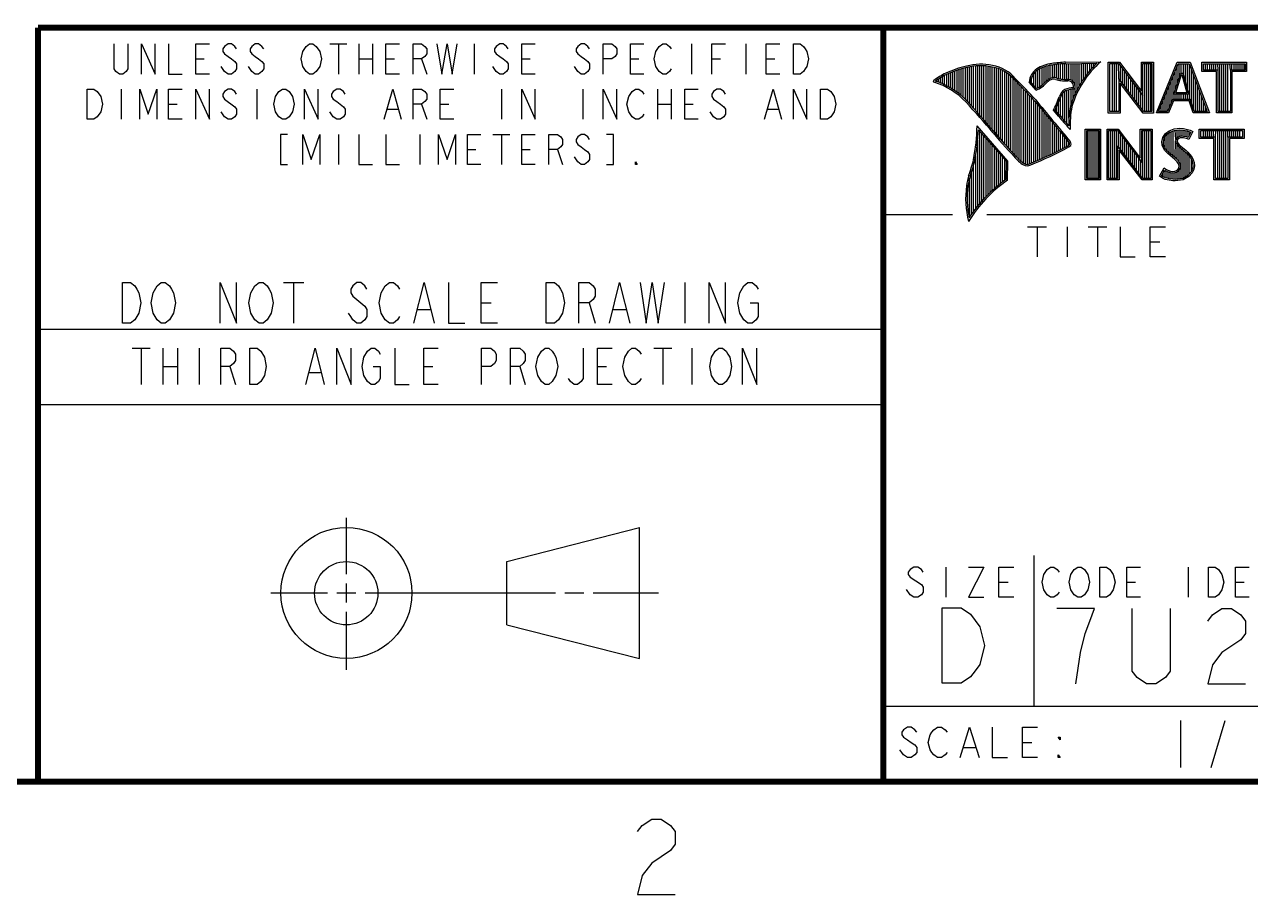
# Model space of a CAD drawing. Header units: inches. Extents: x 0 to 34, y 0 to 22.
# Drawn here: x 25.535 to 29.597, y 0.126 to 3.01 of the extents above; entities that cross this region are included whole.
import ezdxf

# ---------------------------------------------------------------- set-up
doc = ezdxf.new("R2010")
doc.units = ezdxf.units.IN
doc.header["$LTSCALE"] = 1.87
doc.header["$MEASUREMENT"] = 0
doc.layers.get('0').update_dxf_attribs({"linetype": 'CONTINUOUS'})

msp = doc.modelspace()

# ---------------------------------------------------------------- linework, layer by layer
at = {"color": 2, "linetype": 'CONTINUOUS'}
for p, q in [((26.5468, 2.9459), (26.603, 2.9459)), ((26.5749, 2.9459), (26.5749, 2.8459)), ((26.6424, 2.9459), (26.6424, 2.8459)), ((26.6874, 2.9459), (26.6874, 2.8459)), ((27.0249, 2.9459), (27.0249, 2.8459)), ((27.7449, 2.9459), (27.7449, 2.8459)), ((27.9249, 2.9459), (27.9249, 2.8459)), ((26.1024, 2.8959), (26.1305, 2.8959)), ((26.6424, 2.8959), (26.6874, 2.8959)), ((26.7324, 2.8959), (26.7605, 2.8959)), ((26.8505, 2.8959), (26.8674, 2.8459)), ((27.1824, 2.8959), (27.2105, 2.8959)), ((27.5424, 2.8959), (27.5705, 2.8959)), ((27.8124, 2.8959), (27.8405, 2.8959)), ((27.9924, 2.8959), (28.0205, 2.8959)), ((28.9844, 2.885), (29.1009, 2.8868)), ((29.1256, 2.8852), (29.1624, 2.8852)), ((29.1256, 2.7166), (29.1256, 2.8852)), ((29.1624, 2.8852), (29.2354, 2.7891)), ((29.2354, 2.8852), (29.2754, 2.8852)), ((29.2354, 2.7891), (29.2354, 2.8852)), ((29.2754, 2.8852), (29.2754, 2.7166)), ((29.2853, 2.7167), (29.3541, 2.8851)), ((29.3541, 2.8851), (29.3967, 2.8851)), ((29.3967, 2.8851), (29.4606, 2.7167)), ((29.4357, 2.8851), (29.584, 2.8851)), ((29.4357, 2.8537), (29.4357, 2.8851)), ((29.584, 2.8851), (29.584, 2.8537)), ((26.198, 2.8543), (26.1868, 2.8709)), ((27.098, 2.8543), (27.0868, 2.8709)), ((28.5904, 2.8071), (28.5904, 2.8449)), ((28.5972, 2.8034), (28.5972, 2.8479)), ((28.6041, 2.7994), (28.6041, 2.8508)), ((28.6109, 2.7952), (28.6109, 2.8535)), ((28.6178, 2.7906), (28.6178, 2.856)), ((28.6247, 2.7856), (28.6247, 2.8584)), ((28.6315, 2.7803), (28.6315, 2.8606)), ((28.6384, 2.7747), (28.6384, 2.8626)), ((28.6453, 2.7685), (28.6453, 2.8645)), ((28.6521, 2.762), (28.6521, 2.8662)), ((28.659, 2.7548), (28.659, 2.8679)), ((28.6659, 2.7474), (28.6659, 2.8695)), ((28.6727, 2.7398), (28.6727, 2.8708)), ((28.6796, 2.7323), (28.6796, 2.8719)), ((28.6865, 2.7247), (28.6865, 2.8727)), ((28.6933, 2.717), (28.6933, 2.8732)), ((28.7002, 2.7092), (28.7002, 2.8734)), ((28.707, 2.7014), (28.707, 2.8733)), ((28.7139, 2.6936), (28.7139, 2.873)), ((28.7208, 2.6856), (28.7208, 2.8724)), ((28.7276, 2.6776), (28.7276, 2.8716)), ((28.7345, 2.6696), (28.7345, 2.8704)), ((28.7414, 2.6615), (28.7414, 2.869)), ((28.7482, 2.6533), (28.7482, 2.8677)), ((28.7551, 2.6452), (28.7551, 2.8659)), ((28.762, 2.6372), (28.762, 2.8638)), ((28.7688, 2.6293), (28.7688, 2.8611)), ((28.7757, 2.6214), (28.7757, 2.858)), ((28.7826, 2.6137), (28.7826, 2.8543)), ((28.7894, 2.606), (28.7894, 2.8501)), ((28.7963, 2.5985), (28.7963, 2.8451)), ((28.8786, 2.8086), (28.8786, 2.8464)), ((28.8855, 2.8005), (28.8855, 2.854)), ((28.8924, 2.8003), (28.8924, 2.8594)), ((28.8992, 2.8044), (28.8992, 2.8634)), ((28.9061, 2.8094), (28.9061, 2.8668)), ((28.913, 2.8153), (28.913, 2.8696)), ((28.9198, 2.8223), (28.9198, 2.8719)), ((28.9267, 2.8275), (28.9267, 2.8737)), ((28.9336, 2.8311), (28.9336, 2.875)), ((28.9404, 2.8335), (28.9404, 2.8759)), ((28.9473, 2.834), (28.9473, 2.8769)), ((28.9542, 2.8327), (28.9542, 2.8778)), ((28.961, 2.8306), (28.961, 2.8785)), ((28.9679, 2.8292), (28.9679, 2.8791)), ((28.9747, 2.8285), (28.9747, 2.8796)), ((28.9816, 2.828), (28.9816, 2.88)), ((28.9845, 2.8802), (29.0882, 2.8817)), ((28.9885, 2.8278), (28.9885, 2.8802)), ((28.9953, 2.8276), (28.9953, 2.8803)), ((29.0022, 2.8263), (29.0022, 2.8804)), ((29.0091, 2.822), (29.0091, 2.8805)), ((29.0159, 2.7805), (29.0159, 2.8806)), ((29.0228, 2.7947), (29.0228, 2.8807)), ((29.0297, 2.8073), (29.0297, 2.8808)), ((29.0365, 2.8188), (29.0365, 2.881)), ((29.0434, 2.8293), (29.0434, 2.8811)), ((29.0502, 2.8389), (29.0502, 2.8812)), ((29.0571, 2.8479), (29.0571, 2.8813)), ((29.064, 2.8562), (29.064, 2.8814)), ((29.0708, 2.8641), (29.0708, 2.8815)), ((29.0777, 2.8714), (29.0777, 2.8816)), ((29.1305, 2.8804), (29.16, 2.8804)), ((29.1305, 2.7215), (29.1305, 2.8804)), ((29.1395, 2.7215), (29.1395, 2.8804)), ((29.1462, 2.7215), (29.1462, 2.8804)), ((29.1529, 2.7215), (29.1529, 2.8804)), ((29.1604, 2.8299), (29.1596, 2.8804)), ((29.16, 2.8804), (29.2402, 2.7746)), ((29.1663, 2.8222), (29.1663, 2.872)), ((29.173, 2.8135), (29.173, 2.8632)), ((29.1798, 2.8048), (29.1798, 2.8543)), ((29.1865, 2.7961), (29.1865, 2.8455)), ((29.2402, 2.8804), (29.2705, 2.8804)), ((29.2402, 2.7746), (29.2402, 2.8804)), ((29.2469, 2.7215), (29.2469, 2.8804)), ((29.2536, 2.7215), (29.2536, 2.8804)), ((29.2603, 2.7215), (29.2603, 2.8804)), ((29.267, 2.7215), (29.267, 2.8804)), ((29.2705, 2.8804), (29.2705, 2.7215)), ((29.2926, 2.7216), (29.3574, 2.8802)), ((29.3434, 2.7787), (29.365, 2.8486)), ((29.3475, 2.7921), (29.3475, 2.8561)), ((29.35, 2.7836), (29.3686, 2.8438)), ((29.3543, 2.8139), (29.3543, 2.8725)), ((29.3574, 2.8802), (29.3933, 2.8802)), ((29.361, 2.8356), (29.361, 2.8802)), ((29.365, 2.8486), (29.3728, 2.8486)), ((29.3677, 2.8486), (29.3677, 2.8802)), ((29.3686, 2.8438), (29.3691, 2.8438)), ((29.3691, 2.8438), (29.3854, 2.7836)), ((29.3728, 2.8486), (29.3918, 2.7787)), ((29.3744, 2.8428), (29.3744, 2.8802)), ((29.3811, 2.8181), (29.3811, 2.8802)), ((29.3878, 2.7935), (29.3878, 2.8802)), ((29.3933, 2.8802), (29.4535, 2.7216)), ((29.3945, 2.7618), (29.3945, 2.877)), ((29.4012, 2.7485), (29.4012, 2.8593)), ((29.4843, 2.8537), (29.4357, 2.8537)), ((29.4406, 2.8802), (29.5791, 2.8802)), ((29.4406, 2.8586), (29.4406, 2.8802)), ((29.4892, 2.8586), (29.4406, 2.8586)), ((29.4482, 2.8586), (29.4482, 2.8802)), ((29.4549, 2.8586), (29.4549, 2.8802)), ((29.4616, 2.8586), (29.4616, 2.8802)), ((29.4684, 2.8586), (29.4684, 2.8802)), ((29.4751, 2.8586), (29.4751, 2.8802)), ((29.4818, 2.8586), (29.4818, 2.8802)), ((29.4843, 2.7167), (29.4843, 2.8537)), ((29.4892, 2.8586), (29.4885, 2.8802)), ((29.4892, 2.7216), (29.4892, 2.8586)), ((29.4952, 2.7216), (29.4952, 2.8802)), ((29.5019, 2.7216), (29.5019, 2.8802)), ((29.5086, 2.7216), (29.5086, 2.8802)), ((29.5153, 2.7216), (29.5153, 2.8802)), ((29.522, 2.7216), (29.522, 2.8802)), ((29.5305, 2.8586), (29.5288, 2.8802)), ((29.5791, 2.8586), (29.5305, 2.8586)), ((29.5305, 2.8586), (29.5305, 2.7216)), ((29.584, 2.8537), (29.5354, 2.8537)), ((29.5354, 2.8537), (29.5354, 2.7167)), ((29.5355, 2.8586), (29.5355, 2.8802)), ((29.5422, 2.8586), (29.5422, 2.8802)), ((29.5489, 2.8586), (29.5489, 2.8802)), ((29.5556, 2.8586), (29.5556, 2.8802)), ((29.5623, 2.8586), (29.5623, 2.8802)), ((29.569, 2.8586), (29.569, 2.8802)), ((29.5757, 2.8586), (29.5757, 2.8802)), ((29.5791, 2.8802), (29.5791, 2.8586)), ((28.556, 2.8217), (28.556, 2.8246)), ((28.5629, 2.8193), (28.5629, 2.8291)), ((28.5698, 2.8166), (28.5698, 2.8333)), ((28.5766, 2.8137), (28.5766, 2.8374)), ((28.5835, 2.8105), (28.5835, 2.8412)), ((28.8031, 2.591), (28.8031, 2.8394)), ((28.81, 2.5836), (28.81, 2.8328)), ((28.8169, 2.5762), (28.8169, 2.8253)), ((28.8237, 2.569), (28.8237, 2.8181)), ((28.8306, 2.5618), (28.8306, 2.8109)), ((28.8375, 2.5556), (28.8375, 2.8037)), ((28.8865, 2.792), (28.8631, 2.8194)), ((28.8878, 2.7979), (28.8682, 2.8209)), ((28.8718, 2.8167), (28.8718, 2.8343)), ((29.2438, 2.7215), (29.1604, 2.8299)), ((29.1604, 2.8299), (29.1604, 2.7215)), ((29.2414, 2.7166), (29.1653, 2.8156)), ((29.1653, 2.8156), (29.1653, 2.7166)), ((29.1932, 2.7873), (29.1932, 2.8367)), ((29.1999, 2.7786), (29.1999, 2.8278)), ((29.2066, 2.7699), (29.2066, 2.819)), ((29.2133, 2.7612), (29.2133, 2.8101)), ((29.3274, 2.7353), (29.3274, 2.8068)), ((29.3341, 2.752), (29.3341, 2.8232)), ((29.3408, 2.7618), (29.3408, 2.8396)), ((29.4079, 2.7286), (29.4079, 2.8416)), ((29.4147, 2.7216), (29.4147, 2.8239)), ((29.4214, 2.7216), (29.4214, 2.8063)), ((25.8549, 2.7959), (25.8549, 2.6959)), ((26.3049, 2.7959), (26.3049, 2.6959)), ((27.1149, 2.7959), (27.1149, 2.6959)), ((27.3849, 2.7959), (27.3849, 2.6959)), ((27.6324, 2.7959), (27.6324, 2.6959)), ((27.6774, 2.7959), (27.6774, 2.6959)), ((28.8443, 2.5505), (28.8443, 2.7965)), ((28.8512, 2.5472), (28.8512, 2.7893)), ((28.8581, 2.5466), (28.8581, 2.782)), ((28.8649, 2.5483), (28.8649, 2.7748)), ((28.8718, 2.5513), (28.8718, 2.7675)), ((28.9679, 2.7053), (28.9679, 2.7699)), ((28.9747, 2.697), (28.9747, 2.7823)), ((28.9816, 2.689), (28.9816, 2.7889)), ((28.9885, 2.6813), (28.9885, 2.7921)), ((28.9953, 2.6998), (28.9953, 2.7939)), ((29.0022, 2.7448), (29.0022, 2.795)), ((29.0091, 2.7642), (29.0091, 2.7954)), ((29.22, 2.7525), (29.22, 2.8013)), ((29.2267, 2.7437), (29.2267, 2.7924)), ((29.2334, 2.735), (29.2334, 2.7836)), ((29.2402, 2.7263), (29.2402, 2.7746)), ((29.314, 2.7216), (29.314, 2.774)), ((29.3207, 2.7216), (29.3207, 2.7904)), ((29.3918, 2.7787), (29.3434, 2.7787)), ((29.3475, 2.7618), (29.3475, 2.7787)), ((29.3854, 2.7836), (29.35, 2.7836)), ((29.3543, 2.7618), (29.3543, 2.7787)), ((29.361, 2.7618), (29.361, 2.7787)), ((29.3677, 2.7618), (29.3677, 2.7787)), ((29.3744, 2.7618), (29.3744, 2.7787)), ((29.3811, 2.7618), (29.3811, 2.7787)), ((29.3878, 2.7618), (29.3878, 2.7787)), ((29.4281, 2.7216), (29.4281, 2.7886)), ((29.4348, 2.7216), (29.4348, 2.7709)), ((26.0124, 2.7459), (26.0405, 2.7459)), ((26.738, 2.7293), (26.7718, 2.7293)), ((26.8505, 2.7459), (26.8674, 2.6959)), ((26.9124, 2.7459), (26.9405, 2.7459)), ((27.6324, 2.7459), (27.6774, 2.7459)), ((27.7224, 2.7459), (27.7505, 2.7459)), ((27.998, 2.7293), (28.0318, 2.7293)), ((28.8786, 2.5541), (28.8786, 2.7602)), ((28.8855, 2.557), (28.8855, 2.7523)), ((28.8924, 2.5599), (28.8924, 2.744)), ((28.8992, 2.5628), (28.8992, 2.7357)), ((28.9061, 2.5659), (28.9061, 2.7274)), ((28.962, 2.7048), (28.9438, 2.7257)), ((28.9657, 2.7079), (28.9496, 2.7264)), ((28.9542, 2.7212), (28.9542, 2.7362)), ((28.961, 2.7133), (28.961, 2.7519)), ((29.1604, 2.7215), (29.1305, 2.7215)), ((29.2705, 2.7215), (29.2438, 2.7215)), ((29.3219, 2.7216), (29.2926, 2.7216)), ((29.3006, 2.7216), (29.3006, 2.7411)), ((29.3073, 2.7216), (29.3073, 2.7575)), ((29.3381, 2.7618), (29.3219, 2.7216)), ((29.3414, 2.7569), (29.3252, 2.7167)), ((29.3968, 2.7618), (29.3381, 2.7618)), ((29.3933, 2.7569), (29.3414, 2.7569)), ((29.4068, 2.7167), (29.3933, 2.7569)), ((29.4103, 2.7216), (29.3968, 2.7618)), ((29.4535, 2.7216), (29.4103, 2.7216)), ((29.4415, 2.7216), (29.4415, 2.7532)), ((29.4482, 2.7216), (29.4482, 2.7355)), ((29.5305, 2.7216), (29.4892, 2.7216)), ((26.198, 2.7043), (26.1868, 2.7209)), ((28.913, 2.5689), (28.913, 2.7191)), ((28.9198, 2.5721), (28.9198, 2.7107)), ((28.9267, 2.5752), (28.9267, 2.7024)), ((28.9336, 2.5784), (28.9336, 2.6941)), ((28.9404, 2.5817), (28.9404, 2.6858)), ((29.1653, 2.7166), (29.1256, 2.7166)), ((29.2754, 2.7166), (29.2414, 2.7166)), ((29.3252, 2.7167), (29.2853, 2.7167)), ((29.4606, 2.7167), (29.4068, 2.7167)), ((29.5354, 2.7167), (29.4843, 2.7167)), ((26.5749, 2.6459), (26.5749, 2.5459)), ((26.8449, 2.6459), (26.8449, 2.5459)), ((27.0868, 2.6459), (27.143, 2.6459)), ((27.1149, 2.6459), (27.1149, 2.5459)), ((28.7934, 2.5573), (28.6909, 2.6738)), ((28.7886, 2.5555), (28.6954, 2.6613)), ((28.7002, 2.4174), (28.7002, 2.6559)), ((28.707, 2.4253), (28.707, 2.6481)), ((28.7139, 2.4329), (28.7139, 2.6403)), ((28.9473, 2.585), (28.9473, 2.6775)), ((28.9542, 2.5884), (28.9542, 2.6692)), ((28.961, 2.5918), (28.961, 2.6609)), ((28.9679, 2.5953), (28.9679, 2.6526)), ((28.9747, 2.5988), (28.9747, 2.6443)), ((28.9997, 2.6619), (28.9953, 2.6667)), ((29.0492, 2.6631), (29.1, 2.6631)), ((29.0492, 2.4947), (29.0492, 2.6631)), ((29.0541, 2.6583), (29.0951, 2.6583)), ((29.0541, 2.4996), (29.0541, 2.6583)), ((29.0587, 2.4996), (29.0587, 2.6583)), ((29.0654, 2.4996), (29.0654, 2.6583)), ((29.0721, 2.4996), (29.0721, 2.6583)), ((29.0788, 2.4996), (29.0788, 2.6583)), ((29.0855, 2.4996), (29.0855, 2.6583)), ((29.0922, 2.4996), (29.0922, 2.6583)), ((29.0951, 2.6583), (29.0951, 2.4996)), ((29.1, 2.6631), (29.1, 2.4947)), ((29.1218, 2.6633), (29.1586, 2.6633)), ((29.1218, 2.4947), (29.1218, 2.6633)), ((29.1267, 2.6584), (29.1562, 2.6584)), ((29.1267, 2.4996), (29.1267, 2.6584)), ((29.1325, 2.4996), (29.1325, 2.6584)), ((29.1392, 2.4996), (29.1392, 2.6584)), ((29.1459, 2.4996), (29.1459, 2.6584)), ((29.1526, 2.4996), (29.1526, 2.6584)), ((29.1562, 2.6584), (29.2364, 2.5527)), ((29.1586, 2.6633), (29.2315, 2.5672)), ((29.1593, 2.6044), (29.1593, 2.6543)), ((29.1661, 2.5957), (29.1661, 2.6454)), ((29.2315, 2.6633), (29.2716, 2.6633)), ((29.2315, 2.5672), (29.2315, 2.6633)), ((29.2364, 2.6584), (29.2667, 2.6584)), ((29.2364, 2.5527), (29.2364, 2.6584)), ((29.2399, 2.4996), (29.2399, 2.6584)), ((29.2466, 2.4996), (29.2466, 2.6584)), ((29.2533, 2.4996), (29.2533, 2.6584)), ((29.26, 2.4996), (29.26, 2.6584)), ((29.2667, 2.6584), (29.2667, 2.4996)), ((29.2716, 2.6633), (29.2716, 2.4947)), ((29.3061, 2.6352), (29.315, 2.6485)), ((29.3107, 2.6333), (29.3186, 2.6451)), ((29.315, 2.6485), (29.3269, 2.6572)), ((29.3186, 2.6451), (29.3293, 2.6529)), ((29.3204, 2.5922), (29.3204, 2.6464)), ((29.3269, 2.6572), (29.3437, 2.6639)), ((29.3271, 2.5855), (29.3271, 2.6513)), ((29.3293, 2.6529), (29.3449, 2.6591)), ((29.3338, 2.5799), (29.3338, 2.6547)), ((29.3406, 2.5743), (29.3406, 2.6574)), ((29.3437, 2.6639), (29.3623, 2.6659)), ((29.3449, 2.6591), (29.3624, 2.661)), ((29.3491, 2.6288), (29.3473, 2.6594)), ((29.354, 2.635), (29.354, 2.6601)), ((29.3607, 2.6382), (29.3607, 2.6608)), ((29.3623, 2.6659), (29.3747, 2.665)), ((29.3624, 2.661), (29.374, 2.6602)), ((29.3674, 2.6394), (29.3674, 2.6607)), ((29.374, 2.6602), (29.387, 2.6574)), ((29.3741, 2.6393), (29.3741, 2.6602)), ((29.3747, 2.665), (29.3883, 2.6622)), ((29.3808, 2.6381), (29.3808, 2.6588)), ((29.387, 2.6574), (29.3949, 2.6547)), ((29.3875, 2.6364), (29.3875, 2.6573)), ((29.3883, 2.6622), (29.3967, 2.6593)), ((29.3994, 2.6526), (29.3907, 2.6353)), ((29.406, 2.6549), (29.3927, 2.6283)), ((29.3942, 2.6423), (29.3942, 2.655)), ((29.3949, 2.6547), (29.3994, 2.6526)), ((29.3967, 2.6593), (29.406, 2.6549)), ((29.4272, 2.6631), (29.5755, 2.6631)), ((29.4272, 2.6317), (29.4272, 2.6631)), ((29.432, 2.6583), (29.5706, 2.6583)), ((29.432, 2.6366), (29.432, 2.6583)), ((29.4412, 2.6366), (29.4412, 2.6583)), ((29.4479, 2.6366), (29.4479, 2.6583)), ((29.4547, 2.6366), (29.4547, 2.6583)), ((29.4614, 2.6366), (29.4614, 2.6583)), ((29.4681, 2.6366), (29.4681, 2.6583)), ((29.4748, 2.6366), (29.4748, 2.6583)), ((29.4807, 2.6366), (29.4815, 2.6583)), ((29.4882, 2.4996), (29.4882, 2.6583)), ((29.4949, 2.4996), (29.4949, 2.6583)), ((29.5016, 2.4996), (29.5016, 2.6583)), ((29.5083, 2.4996), (29.5083, 2.6583)), ((29.5151, 2.4996), (29.5151, 2.6583)), ((29.522, 2.6366), (29.5218, 2.6583)), ((29.5285, 2.6366), (29.5285, 2.6583)), ((29.5352, 2.6366), (29.5352, 2.6583)), ((29.5419, 2.6366), (29.5419, 2.6583)), ((29.5486, 2.6366), (29.5486, 2.6583)), ((29.5553, 2.6366), (29.5553, 2.6583)), ((29.562, 2.6366), (29.562, 2.6583)), ((29.5706, 2.6583), (29.5706, 2.6366)), ((29.5755, 2.6631), (29.5755, 2.6317)), ((28.6933, 2.4092), (28.6933, 2.6277)), ((28.7208, 2.4401), (28.7208, 2.6325)), ((28.7276, 2.447), (28.7276, 2.6247)), ((28.7345, 2.4537), (28.7345, 2.6169)), ((28.7414, 2.46), (28.7414, 2.6091)), ((28.7482, 2.4662), (28.7482, 2.6013)), ((28.9816, 2.6024), (28.9816, 2.636)), ((28.9885, 2.606), (28.9885, 2.6277)), ((28.9953, 2.6099), (28.9953, 2.6194)), ((29.24, 2.4996), (29.1566, 2.608)), ((29.1566, 2.608), (29.1566, 2.4996)), ((29.1728, 2.587), (29.1728, 2.6366)), ((29.1795, 2.5783), (29.1795, 2.6277)), ((29.1862, 2.5695), (29.1862, 2.6189)), ((29.1929, 2.5608), (29.1929, 2.6101)), ((29.1996, 2.5521), (29.1996, 2.6012)), ((29.3032, 2.6208), (29.3061, 2.6352)), ((29.3043, 2.6098), (29.3032, 2.6208)), ((29.3081, 2.5999), (29.3043, 2.6098)), ((29.3081, 2.6205), (29.3107, 2.6333)), ((29.3091, 2.6109), (29.3081, 2.6205)), ((29.3133, 2.5924), (29.3081, 2.5999)), ((29.3124, 2.6022), (29.3091, 2.6109)), ((29.3171, 2.5955), (29.3124, 2.6022)), ((29.3137, 2.5989), (29.3137, 2.6378)), ((29.3473, 2.5687), (29.3486, 2.6239)), ((29.3491, 2.6288), (29.3486, 2.6239)), ((29.3486, 2.6239), (29.3502, 2.6168)), ((29.3523, 2.6337), (29.3491, 2.6288)), ((29.3502, 2.6168), (29.3573, 2.608)), ((29.3569, 2.6371), (29.3523, 2.6337)), ((29.3539, 2.6271), (29.3536, 2.6242)), ((29.3536, 2.6242), (29.3547, 2.619)), ((29.3559, 2.6303), (29.3539, 2.6271)), ((29.354, 2.5624), (29.354, 2.6122)), ((29.3547, 2.619), (29.3608, 2.6115)), ((29.3591, 2.6326), (29.3559, 2.6303)), ((29.363, 2.6389), (29.3569, 2.6371)), ((29.3573, 2.608), (29.3798, 2.5894)), ((29.364, 2.6341), (29.3591, 2.6326)), ((29.3607, 2.5541), (29.3607, 2.6052)), ((29.3608, 2.6115), (29.3831, 2.593)), ((29.3691, 2.6395), (29.363, 2.6389)), ((29.3692, 2.6347), (29.364, 2.6341)), ((29.3674, 2.4994), (29.3674, 2.5997)), ((29.3753, 2.6392), (29.3691, 2.6395)), ((29.3747, 2.6344), (29.3692, 2.6347)), ((29.3834, 2.6326), (29.3747, 2.6344)), ((29.3846, 2.6374), (29.3753, 2.6392)), ((29.388, 2.6312), (29.3834, 2.6326)), ((29.3901, 2.6357), (29.3846, 2.6374)), ((29.3927, 2.6283), (29.388, 2.6312)), ((29.3907, 2.6353), (29.3901, 2.6357)), ((29.4758, 2.6317), (29.4272, 2.6317)), ((29.4807, 2.6366), (29.432, 2.6366)), ((29.4758, 2.4947), (29.4758, 2.6317)), ((29.4807, 2.4996), (29.4807, 2.6366)), ((29.5706, 2.6366), (29.522, 2.6366)), ((29.522, 2.6366), (29.522, 2.4996)), ((29.5755, 2.6317), (29.5268, 2.6317)), ((29.5268, 2.6317), (29.5268, 2.4947)), ((27.0024, 2.5959), (27.0305, 2.5959)), ((27.1824, 2.5959), (27.2105, 2.5959)), ((27.3005, 2.5959), (27.3174, 2.5459)), ((28.6865, 2.4005), (28.6865, 2.5745)), ((28.7551, 2.472), (28.7551, 2.5935)), ((28.762, 2.4777), (28.762, 2.5857)), ((28.7688, 2.4831), (28.7688, 2.5779)), ((28.7757, 2.4884), (28.7757, 2.5701)), ((28.7826, 2.4934), (28.7826, 2.5623)), ((29.2376, 2.4947), (29.1615, 2.5937)), ((29.1615, 2.5937), (29.1615, 2.4947)), ((29.2063, 2.5434), (29.2063, 2.5924)), ((29.213, 2.5346), (29.213, 2.5835)), ((29.2197, 2.5259), (29.2197, 2.5747)), ((29.2265, 2.5172), (29.2265, 2.5658)), ((29.3234, 2.5823), (29.3133, 2.5924)), ((29.3211, 2.5915), (29.3171, 2.5955)), ((29.3267, 2.5859), (29.3211, 2.5915)), ((29.3466, 2.5629), (29.3234, 2.5823)), ((29.3499, 2.5665), (29.3267, 2.5859)), ((29.3542, 2.5553), (29.3466, 2.5629)), ((29.358, 2.5584), (29.3499, 2.5665)), ((29.3741, 2.5003), (29.3741, 2.5941)), ((29.3798, 2.5894), (29.3857, 2.5835)), ((29.3808, 2.5048), (29.3808, 2.5884)), ((29.3831, 2.593), (29.3892, 2.5869)), ((29.3857, 2.5835), (29.3916, 2.5773)), ((29.3875, 2.5074), (29.3875, 2.5816)), ((29.3892, 2.5869), (29.3953, 2.5805)), ((29.3916, 2.5773), (29.3981, 2.5689)), ((29.3942, 2.5148), (29.3942, 2.5739)), ((29.3953, 2.5805), (29.4022, 2.5715)), ((29.3981, 2.5689), (29.4029, 2.5593)), ((29.401, 2.5222), (29.401, 2.5632)), ((29.4022, 2.5715), (29.4074, 2.5611)), ((29.4029, 2.5593), (29.4052, 2.5518)), ((29.4074, 2.5611), (29.4101, 2.5527)), ((28.6727, 2.3817), (28.6727, 2.5223)), ((28.6796, 2.3913), (28.6796, 2.5443)), ((28.7875, 2.4969), (28.7886, 2.5555)), ((28.7923, 2.4943), (28.7934, 2.5573)), ((29.2332, 2.5085), (29.2332, 2.557)), ((29.2954, 2.507), (29.3104, 2.5348)), ((29.3018, 2.5086), (29.3121, 2.5275)), ((29.3104, 2.5348), (29.3168, 2.5301)), ((29.3121, 2.5275), (29.3142, 2.526)), ((29.3137, 2.5019), (29.3142, 2.526)), ((29.3142, 2.526), (29.3213, 2.5224)), ((29.3168, 2.5301), (29.3232, 2.527)), ((29.3204, 2.5005), (29.3204, 2.5227)), ((29.3213, 2.5224), (29.3305, 2.5193)), ((29.3232, 2.527), (29.3316, 2.5241)), ((29.3271, 2.499), (29.3271, 2.5204)), ((29.3305, 2.5193), (29.339, 2.5183)), ((29.3316, 2.5241), (29.3391, 2.5232)), ((29.3338, 2.498), (29.3338, 2.5189)), ((29.339, 2.5183), (29.3472, 2.519)), ((29.3391, 2.5232), (29.346, 2.5238)), ((29.346, 2.5238), (29.3513, 2.5258)), ((29.3472, 2.519), (29.3536, 2.5215)), ((29.3473, 2.4968), (29.3473, 2.519)), ((29.3513, 2.5258), (29.3562, 2.5293)), ((29.3536, 2.5215), (29.3598, 2.5258)), ((29.354, 2.4977), (29.354, 2.5216)), ((29.3585, 2.5484), (29.3542, 2.5553)), ((29.3562, 2.5293), (29.3591, 2.5339)), ((29.363, 2.5504), (29.358, 2.5584)), ((29.3605, 2.5411), (29.3585, 2.5484)), ((29.3591, 2.5339), (29.3605, 2.5411)), ((29.3598, 2.5258), (29.3637, 2.5321)), ((29.3607, 2.4985), (29.3607, 2.5265)), ((29.3655, 2.5413), (29.363, 2.5504)), ((29.3637, 2.5321), (29.3655, 2.5413)), ((29.3995, 2.5207), (29.3896, 2.5097)), ((29.4045, 2.5318), (29.3995, 2.5207)), ((29.4092, 2.5304), (29.4037, 2.518)), ((29.406, 2.5416), (29.4045, 2.5318)), ((29.4052, 2.5518), (29.406, 2.5416)), ((29.4109, 2.5414), (29.4092, 2.5304)), ((29.4101, 2.5527), (29.4109, 2.5414)), ((28.6659, 2.3715), (28.6659, 2.501)), ((29.1, 2.4947), (29.0492, 2.4947)), ((29.0951, 2.4996), (29.0541, 2.4996)), ((29.1615, 2.4947), (29.1218, 2.4947)), ((29.1566, 2.4996), (29.1267, 2.4996)), ((29.2716, 2.4947), (29.2376, 2.4947)), ((29.2667, 2.4996), (29.24, 2.4996)), ((29.3049, 2.5006), (29.2954, 2.507)), ((29.3072, 2.5049), (29.3018, 2.5086)), ((29.3142, 2.4968), (29.3049, 2.5006)), ((29.307, 2.505), (29.307, 2.5182)), ((29.3156, 2.5015), (29.3072, 2.5049)), ((29.3278, 2.4939), (29.3142, 2.4968)), ((29.3287, 2.4988), (29.3156, 2.5015)), ((29.3394, 2.4922), (29.3278, 2.4939)), ((29.3398, 2.4971), (29.3287, 2.4988)), ((29.3478, 2.4919), (29.3394, 2.4922)), ((29.3475, 2.4968), (29.3398, 2.4971)), ((29.3406, 2.497), (29.3406, 2.5181)), ((29.3726, 2.5001), (29.3475, 2.4968)), ((29.3741, 2.4954), (29.3478, 2.4919)), ((29.3896, 2.5097), (29.3726, 2.5001)), ((29.3927, 2.5058), (29.3741, 2.4954)), ((29.4037, 2.518), (29.3927, 2.5058)), ((29.5268, 2.4947), (29.4758, 2.4947)), ((29.522, 2.4996), (29.4807, 2.4996)), ((28.38, 2.38), (28.61, 2.38)), ((28.7231, 2.38), (33.5, 2.38)), ((28.8585, 2.3397), (28.921, 2.3397)), ((28.8897, 2.3397), (28.8897, 2.2397)), ((28.9897, 2.3397), (28.9897, 2.2397)), ((29.0585, 2.3397), (29.121, 2.3397)), ((29.0897, 2.3397), (29.0897, 2.2397)), ((29.2647, 2.2897), (29.296, 2.2897)), ((25.58, 2), (28.38, 2)), ((25.8916, 1.9368), (25.9516, 1.9368)), ((25.9216, 1.9368), (25.9216, 1.8168)), ((25.9936, 1.9368), (25.9936, 1.8168)), ((26.0416, 1.9368), (26.0416, 1.8168)), ((26.1136, 1.9368), (26.1136, 1.8168)), ((27.6196, 1.9368), (27.6796, 1.9368)), ((27.6496, 1.9368), (27.6496, 1.8168)), ((27.7456, 1.9368), (27.7456, 1.8168)), ((25.9936, 1.8768), (26.0416, 1.8768)), ((26.2156, 1.8768), (26.2336, 1.8168)), ((26.8576, 1.8768), (26.8876, 1.8768)), ((27.1756, 1.8768), (27.1936, 1.8168)), ((27.4336, 1.8768), (27.4636, 1.8768)), ((26.4796, 1.8568), (26.5156, 1.8568)), ((25.58, 1.75), (28.38, 1.75)), ((26.6016, 1.1882), (26.6016, 1.375)), ((28.88, 0.75), (28.88, 1.25)), ((28.4692, 1.1785), (28.5067, 1.1535)), ((28.5879, 1.2118), (28.5879, 1.1118)), ((29.3899, 1.2115), (29.3899, 1.1115)), ((26.6016, 1.0944), (26.6016, 1.1569)), ((28.7629, 1.1618), (28.7942, 1.1618)), ((29.1874, 1.1615), (29.2155, 1.1615)), ((29.5474, 1.1615), (29.5755, 1.1615)), ((26.3514, 1.1257), (26.5391, 1.1257)), ((26.5703, 1.1257), (26.6328, 1.1257)), ((26.6641, 1.1257), (27.2943, 1.1257)), ((27.3256, 1.1257), (27.3881, 1.1257)), ((27.4193, 1.1257), (27.6351, 1.1257)), ((28.4692, 1.1201), (28.4567, 1.1368)), ((26.6016, 0.8704), (26.6016, 1.0632)), ((28.38, 0.75), (33.5, 0.75)), ((28.6476, 0.614), (28.6851, 0.614)), ((28.8414, 0.6306), (28.8726, 0.6306))]:
    msp.add_line(p, q, dxfattribs=at)
at = {"color": 7, "linetype": 'CONTINUOUS'}
for p, q in [((26.3929, 2.1549), (26.4604, 2.1549)), ((26.4267, 2.1549), (26.4267, 2.0199)), ((27.7227, 2.1549), (27.7227, 2.0199)), ((27.0477, 2.0874), (27.0814, 2.0874)), ((27.4054, 2.0874), (27.4257, 2.0199)), ((26.8384, 2.0649), (26.8789, 2.0649)), ((27.4864, 2.0649), (27.5269, 2.0649)), ((27.1331, 1.23), (27.5726, 1.3428)), ((27.5726, 0.9086), (27.5726, 1.3428)), ((27.1331, 1.02), (27.1331, 1.23)), ((27.1331, 1.02), (27.5726, 0.9086)), ((29.3645, 0.7032), (29.3645, 0.5469)), ((29.4661, 0.5469), (29.513, 0.7032))]:
    msp.add_line(p, q, dxfattribs=at)
at = {"color": 7, "linetype": 'CONTINUOUS', "const_width": 0.02}
for points in [[(25.58, 3), (33.5, 3)], [(25.58, 3), (25.58, 0.5)], [(28.38, 3), (28.38, 0.5)], [(0.5, 0.5), (33.5, 0.5)]]:
    msp.add_lwpolyline(points, dxfattribs=at)
at = {"color": 2, "linetype": 'CONTINUOUS'}
for points in [[(25.8774, 2.9459), (25.8774, 2.8626), (25.8718, 2.8543), (25.8605, 2.8459), (25.8493, 2.8459), (25.838, 2.8543), (25.8324, 2.8626), (25.8324, 2.9459)], [(25.9224, 2.8459), (25.9224, 2.9459), (25.9674, 2.8459), (25.9674, 2.9459)], [(26.0124, 2.9459), (26.0124, 2.8459), (26.0574, 2.8459)], [(26.1474, 2.8459), (26.1024, 2.8459), (26.1024, 2.9459), (26.1474, 2.9459)], [(26.2374, 2.9293), (26.2318, 2.9376), (26.2205, 2.9459), (26.2093, 2.9459), (26.198, 2.9376), (26.1924, 2.9293), (26.1924, 2.9209), (26.198, 2.9126), (26.2093, 2.9043), (26.2205, 2.8959), (26.2318, 2.8876), (26.2374, 2.8793), (26.2374, 2.8626), (26.2318, 2.8543), (26.2205, 2.8459), (26.2093, 2.8459), (26.198, 2.8543)], [(26.3274, 2.9293), (26.3218, 2.9376), (26.3105, 2.9459), (26.2993, 2.9459), (26.288, 2.9376), (26.2824, 2.9293), (26.2824, 2.9209), (26.288, 2.9126), (26.2993, 2.9043), (26.3105, 2.8959), (26.3218, 2.8876), (26.3274, 2.8793), (26.3274, 2.8626), (26.3218, 2.8543), (26.3105, 2.8459), (26.2993, 2.8459), (26.288, 2.8543), (26.2768, 2.8709)], [(26.4568, 2.9209), (26.468, 2.9376), (26.4793, 2.9459), (26.4905, 2.9459), (26.5018, 2.9376), (26.513, 2.9209)], [(26.7774, 2.8459), (26.7324, 2.8459), (26.7324, 2.9459), (26.7774, 2.9459)], [(26.8224, 2.8459), (26.8224, 2.9459), (26.8505, 2.9459), (26.8618, 2.9376), (26.8674, 2.9293), (26.8674, 2.9126), (26.8618, 2.9043), (26.8505, 2.8959), (26.8224, 2.8959)], [(26.9011, 2.9459), (26.918, 2.8459), (26.9349, 2.9459), (26.9518, 2.8459), (26.9686, 2.9459)], [(27.1374, 2.9293), (27.1318, 2.9376), (27.1205, 2.9459), (27.1093, 2.9459), (27.098, 2.9376), (27.0924, 2.9293), (27.0924, 2.9209), (27.098, 2.9126), (27.1093, 2.9043), (27.1205, 2.8959), (27.1318, 2.8876), (27.1374, 2.8793), (27.1374, 2.8626), (27.1318, 2.8543), (27.1205, 2.8459), (27.1093, 2.8459), (27.098, 2.8543)], [(27.2274, 2.8459), (27.1824, 2.8459), (27.1824, 2.9459), (27.2274, 2.9459)], [(27.4074, 2.9293), (27.4018, 2.9376), (27.3905, 2.9459), (27.3793, 2.9459), (27.368, 2.9376), (27.3624, 2.9293), (27.3624, 2.9209), (27.368, 2.9126), (27.3793, 2.9043), (27.3905, 2.8959), (27.4018, 2.8876), (27.4074, 2.8793), (27.4074, 2.8626), (27.4018, 2.8543), (27.3905, 2.8459), (27.3793, 2.8459), (27.368, 2.8543), (27.3568, 2.8709)], [(27.4524, 2.8459), (27.4524, 2.9459), (27.4805, 2.9459), (27.4918, 2.9376), (27.4974, 2.9293), (27.4974, 2.9126), (27.4918, 2.9043), (27.4805, 2.8959), (27.4524, 2.8959)], [(27.5874, 2.8459), (27.5424, 2.8459), (27.5424, 2.9459), (27.5874, 2.9459)], [(27.6268, 2.8709), (27.6211, 2.8959), (27.6268, 2.9209), (27.638, 2.9376)], [(27.638, 2.9376), (27.6493, 2.9459), (27.6605, 2.9459), (27.6718, 2.9376), (27.6774, 2.9293)], [(27.8124, 2.8459), (27.8124, 2.9459), (27.8574, 2.9459)], [(28.0374, 2.8459), (27.9924, 2.8459), (27.9924, 2.9459), (28.0374, 2.9459)], [(28.0824, 2.9459), (28.1049, 2.9459), (28.1161, 2.9376), (28.1218, 2.9293), (28.1274, 2.9209), (28.133, 2.8959), (28.1274, 2.8709), (28.1218, 2.8626), (28.1161, 2.8543), (28.1049, 2.8459), (28.0824, 2.8459), (28.0824, 2.9459)], [(26.468, 2.8543), (26.4568, 2.8709), (26.4511, 2.8959), (26.4568, 2.9209)], [(26.513, 2.9209), (26.5186, 2.8959), (26.513, 2.8709), (26.5018, 2.8543)], [(26.5018, 2.8543), (26.4905, 2.8459), (26.4793, 2.8459), (26.468, 2.8543)], [(27.6774, 2.8626), (27.6718, 2.8543), (27.6605, 2.8459), (27.6493, 2.8459), (27.638, 2.8543), (27.6268, 2.8709)], [(25.7424, 2.7959), (25.7649, 2.7959), (25.7761, 2.7876), (25.7874, 2.7709)], [(25.7761, 2.7043), (25.7649, 2.6959), (25.7424, 2.6959), (25.7424, 2.7959)], [(25.7874, 2.7709), (25.793, 2.7459), (25.7874, 2.7209), (25.7761, 2.7043)], [(25.9168, 2.6959), (25.9168, 2.7959), (25.9449, 2.7126), (25.973, 2.7959), (25.973, 2.6959)], [(26.0574, 2.6959), (26.0124, 2.6959), (26.0124, 2.7959), (26.0574, 2.7959)], [(26.1024, 2.6959), (26.1024, 2.7959), (26.1474, 2.6959), (26.1474, 2.7959)], [(26.2374, 2.7793), (26.2318, 2.7876), (26.2205, 2.7959), (26.2093, 2.7959), (26.198, 2.7876), (26.1924, 2.7793), (26.1924, 2.7709), (26.198, 2.7626)], [(26.198, 2.7626), (26.2318, 2.7376), (26.2374, 2.7293), (26.2374, 2.7126), (26.2318, 2.7043), (26.2205, 2.6959), (26.2093, 2.6959), (26.198, 2.7043)], [(26.378, 2.7043), (26.3668, 2.7209), (26.3611, 2.7459), (26.3668, 2.7709)], [(26.3668, 2.7709), (26.378, 2.7876), (26.3893, 2.7959), (26.4005, 2.7959), (26.4118, 2.7876)], [(26.4118, 2.7876), (26.423, 2.7709), (26.4286, 2.7459), (26.423, 2.7209)], [(26.4624, 2.6959), (26.4624, 2.7959), (26.5074, 2.6959), (26.5074, 2.7959)], [(26.5974, 2.7793), (26.5918, 2.7876), (26.5805, 2.7959), (26.5693, 2.7959), (26.558, 2.7876), (26.5524, 2.7793), (26.5524, 2.7709), (26.558, 2.7626), (26.5693, 2.7543)], [(26.7268, 2.6959), (26.7549, 2.7959), (26.783, 2.6959)], [(26.8224, 2.6959), (26.8224, 2.7959), (26.8505, 2.7959), (26.8618, 2.7876), (26.8674, 2.7793), (26.8674, 2.7626), (26.8618, 2.7543), (26.8505, 2.7459), (26.8224, 2.7459)], [(26.9574, 2.6959), (26.9124, 2.6959), (26.9124, 2.7959), (26.9574, 2.7959)], [(27.1824, 2.6959), (27.1824, 2.7959), (27.2274, 2.6959), (27.2274, 2.7959)], [(27.4524, 2.6959), (27.4524, 2.7959), (27.4974, 2.6959), (27.4974, 2.7959)], [(27.548, 2.7043), (27.5368, 2.7209), (27.5311, 2.7459), (27.5368, 2.7709)], [(27.5368, 2.7709), (27.548, 2.7876), (27.5593, 2.7959), (27.5705, 2.7959), (27.5818, 2.7876), (27.5874, 2.7793)], [(27.7674, 2.6959), (27.7224, 2.6959), (27.7224, 2.7959), (27.7674, 2.7959)], [(27.8574, 2.7793), (27.8518, 2.7876), (27.8405, 2.7959), (27.8293, 2.7959), (27.818, 2.7876), (27.8124, 2.7793), (27.8124, 2.7709), (27.818, 2.7626), (27.8293, 2.7543), (27.8405, 2.7459), (27.8518, 2.7376), (27.8574, 2.7293), (27.8574, 2.7126), (27.8518, 2.7043), (27.8405, 2.6959), (27.8293, 2.6959), (27.818, 2.7043), (27.8068, 2.7209)], [(27.9868, 2.6959), (28.0149, 2.7959), (28.043, 2.6959)], [(28.0824, 2.6959), (28.0824, 2.7959), (28.1274, 2.6959), (28.1274, 2.7959)], [(28.1724, 2.7959), (28.1949, 2.7959), (28.2061, 2.7876), (28.2174, 2.7709)], [(28.2061, 2.7043), (28.1949, 2.6959), (28.1724, 2.6959), (28.1724, 2.7959)], [(28.2174, 2.7709), (28.223, 2.7459), (28.2174, 2.7209), (28.2061, 2.7043)], [(26.5693, 2.7543), (26.5918, 2.7376), (26.5974, 2.7293), (26.5974, 2.7126), (26.5918, 2.7043), (26.5805, 2.6959), (26.5693, 2.6959), (26.558, 2.7043), (26.5468, 2.7209)], [(26.423, 2.7209), (26.4118, 2.7043), (26.4005, 2.6959), (26.3893, 2.6959), (26.378, 2.7043)], [(27.5874, 2.7126), (27.5818, 2.7043), (27.5705, 2.6959), (27.5593, 2.6959), (27.548, 2.7043)], [(26.4061, 2.6459), (26.3836, 2.6459), (26.3836, 2.5459), (26.4061, 2.5459)], [(26.4568, 2.5459), (26.4568, 2.6459), (26.4849, 2.5626), (26.513, 2.6459), (26.513, 2.5459)], [(26.6424, 2.6459), (26.6424, 2.5459), (26.6874, 2.5459)], [(26.7324, 2.6459), (26.7324, 2.5459), (26.7774, 2.5459)], [(26.9068, 2.5459), (26.9068, 2.6459), (26.9349, 2.5626), (26.963, 2.6459), (26.963, 2.5459)], [(27.0474, 2.5459), (27.0024, 2.5459), (27.0024, 2.6459), (27.0474, 2.6459)], [(27.2274, 2.5459), (27.1824, 2.5459), (27.1824, 2.6459), (27.2274, 2.6459)], [(27.2724, 2.5459), (27.2724, 2.6459), (27.3005, 2.6459), (27.3118, 2.6376), (27.3174, 2.6293), (27.3174, 2.6126), (27.3118, 2.6043), (27.3005, 2.5959), (27.2724, 2.5959)], [(27.4074, 2.6293), (27.4018, 2.6376), (27.3905, 2.6459), (27.3793, 2.6459), (27.368, 2.6376), (27.3624, 2.6293), (27.3624, 2.6209), (27.368, 2.6126), (27.3793, 2.6043), (27.3905, 2.5959), (27.4018, 2.5876), (27.4074, 2.5793), (27.4074, 2.5626), (27.4018, 2.5543), (27.3905, 2.5459), (27.3793, 2.5459), (27.368, 2.5543), (27.3568, 2.5709)], [(27.4636, 2.5459), (27.4861, 2.5459), (27.4861, 2.6459), (27.4636, 2.6459)], [(27.5649, 2.5459), (27.5593, 2.5459), (27.5593, 2.5543), (27.5649, 2.5459)], [(29.1647, 2.3397), (29.1647, 2.2397), (29.2147, 2.2397)], [(29.3147, 2.2397), (29.2647, 2.2397), (29.2647, 2.3397), (29.3147, 2.3397)], [(26.1856, 1.8168), (26.1856, 1.9368), (26.2156, 1.9368), (26.2276, 1.9268), (26.2336, 1.9168), (26.2336, 1.8968), (26.2276, 1.8868), (26.2156, 1.8768), (26.1856, 1.8768)], [(26.2816, 1.9368), (26.3056, 1.9368), (26.3176, 1.9268)], [(26.3296, 1.8468), (26.3176, 1.8268), (26.3056, 1.8168), (26.2816, 1.8168), (26.2816, 1.9368)], [(26.3176, 1.9268), (26.3296, 1.9068), (26.3356, 1.8768), (26.3296, 1.8468)], [(26.4676, 1.8168), (26.4976, 1.9368), (26.5276, 1.8168)], [(26.5696, 1.8168), (26.5696, 1.9368), (26.6176, 1.8168), (26.6176, 1.9368)], [(26.6596, 1.9068), (26.6716, 1.9268), (26.6836, 1.9368), (26.6956, 1.9368), (26.7076, 1.9268), (26.7136, 1.9168)], [(26.7616, 1.9368), (26.7616, 1.8168), (26.8096, 1.8168)], [(26.9056, 1.8168), (26.8576, 1.8168), (26.8576, 1.9368), (26.9056, 1.9368)], [(27.0496, 1.8168), (27.0496, 1.9368), (27.0796, 1.9368), (27.0916, 1.9268), (27.0976, 1.9168), (27.0976, 1.8968), (27.0916, 1.8868), (27.0796, 1.8768), (27.0496, 1.8768)], [(27.1456, 1.8168), (27.1456, 1.9368), (27.1756, 1.9368), (27.1876, 1.9268), (27.1936, 1.9168), (27.1936, 1.8968), (27.1876, 1.8868), (27.1756, 1.8768), (27.1456, 1.8768)], [(27.2356, 1.8468), (27.2296, 1.8768), (27.2356, 1.9068), (27.2476, 1.9268)], [(27.2476, 1.9268), (27.2596, 1.9368), (27.2716, 1.9368), (27.2836, 1.9268), (27.2896, 1.9168), (27.2956, 1.9068), (27.3016, 1.8768), (27.2956, 1.8468), (27.2836, 1.8268)], [(27.3856, 1.9368), (27.3856, 1.8368), (27.3796, 1.8268), (27.3676, 1.8168), (27.3556, 1.8168), (27.3436, 1.8268), (27.3376, 1.8368)], [(27.4816, 1.8168), (27.4336, 1.8168), (27.4336, 1.9368), (27.4816, 1.9368)], [(27.5236, 1.8468), (27.5176, 1.8768), (27.5236, 1.9068), (27.5356, 1.9268)], [(27.5356, 1.9268), (27.5476, 1.9368), (27.5596, 1.9368), (27.5716, 1.9268), (27.5776, 1.9168)], [(27.8116, 1.8468), (27.8056, 1.8768), (27.8116, 1.9068), (27.8236, 1.9268)], [(27.8236, 1.9268), (27.8356, 1.9368), (27.8476, 1.9368), (27.8596, 1.9268), (27.8656, 1.9168), (27.8716, 1.9068), (27.8776, 1.8768), (27.8716, 1.8468), (27.8596, 1.8268)], [(27.9136, 1.8168), (27.9136, 1.9368), (27.9616, 1.8168), (27.9616, 1.9368)], [(26.6716, 1.8268), (26.6596, 1.8468), (26.6536, 1.8768), (26.6596, 1.9068)], [(26.6896, 1.8768), (26.7136, 1.8768), (26.7136, 1.8368), (26.7076, 1.8268), (26.6956, 1.8168), (26.6836, 1.8168), (26.6716, 1.8268)], [(27.2836, 1.8268), (27.2716, 1.8168), (27.2596, 1.8168), (27.2476, 1.8268), (27.2356, 1.8468)], [(27.5776, 1.8368), (27.5716, 1.8268), (27.5596, 1.8168), (27.5476, 1.8168), (27.5356, 1.8268), (27.5236, 1.8468)], [(27.8596, 1.8268), (27.8476, 1.8168), (27.8356, 1.8168), (27.8236, 1.8268), (27.8116, 1.8468)], [(28.5129, 1.1951), (28.5067, 1.2035), (28.4942, 1.2118), (28.4817, 1.2118), (28.4692, 1.2035), (28.4629, 1.1951), (28.4629, 1.1868), (28.4692, 1.1785)], [(28.6629, 1.2118), (28.7129, 1.2118), (28.6629, 1.1118), (28.7129, 1.1118)], [(28.8129, 1.1118), (28.7629, 1.1118), (28.7629, 1.2118), (28.8129, 1.2118)], [(28.923, 1.1198), (28.9118, 1.1365), (28.9062, 1.1615), (28.9118, 1.1865)], [(28.9118, 1.1865), (28.923, 1.2031), (28.9343, 1.2115), (28.9455, 1.2115), (28.9568, 1.2031), (28.9624, 1.1948)], [(29.0018, 1.1365), (28.9962, 1.1615), (29.0018, 1.1865), (29.013, 1.2031)], [(29.013, 1.2031), (29.0243, 1.2115), (29.0355, 1.2115), (29.0468, 1.2031), (29.058, 1.1865)], [(29.058, 1.1865), (29.0637, 1.1615), (29.058, 1.1365), (29.0468, 1.1198)], [(29.0974, 1.2115), (29.1199, 1.2115), (29.1312, 1.2031), (29.1424, 1.1865)], [(29.1312, 1.1198), (29.1199, 1.1115), (29.0974, 1.1115), (29.0974, 1.2115)], [(29.1424, 1.1865), (29.148, 1.1615), (29.1424, 1.1365), (29.1312, 1.1198)], [(29.2324, 1.1115), (29.1874, 1.1115), (29.1874, 1.2115), (29.2324, 1.2115)], [(29.4574, 1.2115), (29.4799, 1.2115), (29.4912, 1.2031)], [(29.5024, 1.1365), (29.4912, 1.1198), (29.4799, 1.1115), (29.4574, 1.1115), (29.4574, 1.2115)], [(29.4912, 1.2031), (29.5024, 1.1865), (29.508, 1.1615), (29.5024, 1.1365)], [(29.5924, 1.1115), (29.5474, 1.1115), (29.5474, 1.2115), (29.5924, 1.2115)], [(28.5067, 1.1535), (28.5129, 1.1451), (28.5129, 1.1285), (28.5067, 1.1201), (28.4942, 1.1118), (28.4817, 1.1118), (28.4692, 1.1201)], [(28.9624, 1.1281), (28.9568, 1.1198), (28.9455, 1.1115), (28.9343, 1.1115), (28.923, 1.1198)], [(29.0468, 1.1198), (29.0355, 1.1115), (29.0243, 1.1115), (29.013, 1.1198), (29.0018, 1.1365)], [(28.4914, 0.664), (28.4851, 0.6723), (28.4726, 0.6806), (28.4601, 0.6806), (28.4476, 0.6723), (28.4414, 0.664), (28.4414, 0.6556), (28.4476, 0.6473), (28.4601, 0.639), (28.4726, 0.6306), (28.4851, 0.6223), (28.4914, 0.614), (28.4914, 0.5973), (28.4851, 0.589), (28.4726, 0.5806), (28.4601, 0.5806), (28.4476, 0.589), (28.4414, 0.5973), (28.4351, 0.6056)], [(28.5914, 0.5973), (28.5851, 0.589), (28.5726, 0.5806), (28.5601, 0.5806), (28.5476, 0.589), (28.5414, 0.5973), (28.5351, 0.6056), (28.5289, 0.6306), (28.5351, 0.6556), (28.5414, 0.664), (28.5476, 0.6723), (28.5601, 0.6806), (28.5726, 0.6806), (28.5851, 0.6723), (28.5914, 0.664)], [(28.6351, 0.5806), (28.6664, 0.6806), (28.6976, 0.5806)], [(28.7414, 0.6806), (28.7414, 0.5806), (28.7914, 0.5806)], [(28.8914, 0.5806), (28.8414, 0.5806), (28.8414, 0.6806), (28.8914, 0.6806)], [(28.9664, 0.6473), (28.9664, 0.639), (28.9601, 0.6473), (28.9664, 0.6473)], [(28.9664, 0.5806), (28.9601, 0.5806), (28.9601, 0.589), (28.9664, 0.5806)], [(27.566, 0.3346), (27.5817, 0.3554), (27.6129, 0.3763), (27.6442, 0.3763), (27.6754, 0.3554), (27.691, 0.3346), (27.691, 0.2929), (27.6754, 0.2721), (27.6442, 0.2513), (27.6129, 0.2304), (27.5817, 0.1888), (27.566, 0.1263), (27.691, 0.1263)]]:
    msp.add_lwpolyline(points, dxfattribs=at)
at = {"color": 7, "linetype": 'CONTINUOUS'}
for points in [[(25.8597, 2.1549), (25.8867, 2.1549), (25.9002, 2.1436), (25.9069, 2.1324), (25.9137, 2.1211), (25.9204, 2.0874), (25.9137, 2.0536)], [(25.9137, 2.0536), (25.9002, 2.0311), (25.8867, 2.0199), (25.8597, 2.0199), (25.8597, 2.1549)], [(25.9609, 2.1211), (25.9744, 2.1436), (25.9879, 2.1549), (26.0014, 2.1549), (26.0149, 2.1436), (26.0217, 2.1324), (26.0284, 2.1211), (26.0352, 2.0874), (26.0284, 2.0536)], [(26.1837, 2.0199), (26.1837, 2.1549), (26.2377, 2.0199), (26.2377, 2.1549)], [(26.2849, 2.1211), (26.2984, 2.1436), (26.3119, 2.1549), (26.3254, 2.1549), (26.3389, 2.1436), (26.3457, 2.1324), (26.3524, 2.1211), (26.3592, 2.0874), (26.3524, 2.0536), (26.3389, 2.0311)], [(26.6697, 2.1324), (26.6629, 2.1436), (26.6494, 2.1549), (26.6359, 2.1549), (26.6224, 2.1436), (26.6157, 2.1324), (26.6157, 2.1211), (26.6224, 2.1099)], [(26.7304, 2.1436), (26.7439, 2.1549), (26.7574, 2.1549), (26.7709, 2.1436), (26.7777, 2.1324)], [(26.8249, 2.0199), (26.8587, 2.1549), (26.8924, 2.0199)], [(26.9397, 2.1549), (26.9397, 2.0199), (26.9937, 2.0199)], [(27.1017, 2.0199), (27.0477, 2.0199), (27.0477, 2.1549), (27.1017, 2.1549)], [(27.2637, 2.1549), (27.2907, 2.1549), (27.3042, 2.1436), (27.3109, 2.1324), (27.3177, 2.1211), (27.3244, 2.0874), (27.3177, 2.0536)], [(27.3177, 2.0536), (27.3042, 2.0311), (27.2907, 2.0199), (27.2637, 2.0199), (27.2637, 2.1549)], [(27.3717, 2.0199), (27.3717, 2.1549), (27.4054, 2.1549), (27.4189, 2.1436), (27.4257, 2.1324), (27.4257, 2.1099), (27.4189, 2.0986), (27.4054, 2.0874), (27.3717, 2.0874)], [(27.4729, 2.0199), (27.5067, 2.1549), (27.5404, 2.0199)], [(27.5742, 2.1549), (27.5944, 2.0199), (27.6147, 2.1549), (27.6349, 2.0199), (27.6552, 2.1549)], [(27.8037, 2.0199), (27.8037, 2.1549), (27.8577, 2.0199), (27.8577, 2.1549)], [(27.9184, 2.1436), (27.9319, 2.1549), (27.9454, 2.1549), (27.9589, 2.1436), (27.9657, 2.1324)], [(26.0284, 2.0536), (26.0149, 2.0311), (26.0014, 2.0199), (25.9879, 2.0199), (25.9744, 2.0311), (25.9677, 2.0424), (25.9609, 2.0536), (25.9542, 2.0874), (25.9609, 2.1211)], [(26.3389, 2.0311), (26.3254, 2.0199), (26.3119, 2.0199), (26.2984, 2.0311), (26.2917, 2.0424), (26.2849, 2.0536), (26.2782, 2.0874), (26.2849, 2.1211)], [(26.7777, 2.0424), (26.7709, 2.0311), (26.7574, 2.0199), (26.7439, 2.0199), (26.7304, 2.0311), (26.7237, 2.0424), (26.7169, 2.0536), (26.7102, 2.0874), (26.7169, 2.1211), (26.7304, 2.1436)], [(27.9387, 2.0874), (27.9657, 2.0874), (27.9657, 2.0424), (27.9589, 2.0311), (27.9454, 2.0199), (27.9319, 2.0199), (27.9184, 2.0311), (27.9117, 2.0424), (27.9049, 2.0536), (27.8982, 2.0874), (27.9049, 2.1211), (27.9184, 2.1436)], [(26.6224, 2.1099), (26.6629, 2.0761), (26.6697, 2.0649), (26.6697, 2.0424), (26.6629, 2.0311), (26.6494, 2.0199), (26.6359, 2.0199), (26.6224, 2.0311), (26.6157, 2.0424), (26.6089, 2.0536)], [(28.5753, 1.0764), (28.6378, 1.0764), (28.6691, 1.0556), (28.6847, 1.0347), (28.7003, 1.0139), (28.7159, 0.9514), (28.7003, 0.8889), (28.6847, 0.8681), (28.6691, 0.8472), (28.6378, 0.8264), (28.5753, 0.8264), (28.5753, 1.0764)], [(29.0178, 0.8245), (29.0335, 0.9286), (29.0491, 0.9911), (29.0647, 1.0328), (29.0803, 1.0745), (28.9553, 1.0745)], [(29.3303, 1.0745), (29.3303, 0.8661), (29.3147, 0.8453), (29.2835, 0.8245), (29.2522, 0.8245), (29.221, 0.8453), (29.2053, 0.8661), (29.2053, 1.0745)], [(29.4553, 1.0328), (29.471, 1.0536), (29.5022, 1.0745), (29.5335, 1.0745), (29.5647, 1.0536), (29.5803, 1.0328), (29.5803, 0.9911), (29.5647, 0.9703)], [(29.5647, 0.9703), (29.5022, 0.9286), (29.471, 0.887), (29.4553, 0.8245), (29.5803, 0.8245)]]:
    msp.add_lwpolyline(points, dxfattribs=at)
for centre, radius in [((26.6016, 1.1257), 0.2171), ((26.601, 1.125), 0.105)]:
    msp.add_circle(centre, radius, dxfattribs=at)
at = {"color": 2, "linetype": 'CONTINUOUS'}
for centre, radius, start, end in [((29.0012, 2.475), 0.4104, 92.3477, 98.8369), ((29.3103, 2.6468), 0.3185, 131.1194, 163.4134), ((28.7753, 2.4938), 0.4018, 117.9346, 124.569), ((28.7753, 2.4938), 0.3969, 117.9533, 124.0367), ((28.7308, 2.5386), 0.3417, 102.6162, 114.8514), ((28.7308, 2.5386), 0.3369, 102.5985, 114.8293), ((28.7025, 2.6998), 0.1784, 77.2812, 105.0674), ((28.7025, 2.6998), 0.1736, 77.2325, 105.1014), ((28.7213, 2.7479), 0.1227, 40.1648, 80.8423), ((28.7213, 2.7479), 0.1276, 40.2336, 80.7738), ((28.9233, 2.8131), 0.0605, 125.0326, 174.0473), ((28.9233, 2.8131), 0.0556, 125.1127, 171.9558), ((28.9506, 2.7677), 0.1134, 96.3007, 123.1683), ((28.9506, 2.7677), 0.1086, 96.2448, 123.1265), ((29.0012, 2.475), 0.4056, 92.3565, 98.8522), ((29.3103, 2.6468), 0.3233, 133.4016, 163.4573), ((28.5489, 2.822), 0.00299, 121.3524, 265.803), ((28.4751, 2.5845), 0.2458, 43.1667, 72.5704), ((28.4751, 2.5845), 0.2507, 43.1667, 71.8499), ((21.1581, -4.5074), 10.6031, 43.24659, 43.76754), ((21.1581, -4.5074), 10.6079, 43.24574, 43.76673), ((28.8427, 2.8903), 0.1076, 293.9922, 318.4433), ((28.8427, 2.8903), 0.1028, 295.9955, 318.5906), ((28.9521, 2.7868), 0.048, 112.9192, 132.2696), ((28.9521, 2.7868), 0.0432, 112.6635, 131.9293), ((28.9458, 2.807), 0.0271, 72.6167, 117.3893), ((28.9458, 2.807), 0.0222, 72.9386, 117.864), ((28.9776, 2.8958), 0.0722, 249.5553, 263.1674), ((28.9776, 2.8958), 0.0673, 249.4421, 263.134), ((28.9951, 3.0772), 0.2544, 264.112, 269.1019), ((28.9951, 3.0772), 0.2495, 264.1212, 269.0704), ((28.9924, 2.7937), 0.0341, 64.4657, 92.2507), ((28.9924, 2.7937), 0.0292, 66.3199, 92.502), ((28.9831, 2.8025), 0.0276, 355.2993, 40.45), ((28.9831, 2.8025), 0.0325, 347.1186, 42.4046), ((28.547, 2.9226), 0.443, 333.6071, 339.8417), ((28.547, 2.9226), 0.4478, 334.0205, 339.8621), ((29.0054, 2.7573), 0.0444, 122.696, 163.5009), ((29.0054, 2.7573), 0.0396, 123.3504, 163.7172), ((29.0102, 2.7231), 0.0771, 89.6555, 111.8728), ((29.0102, 2.7231), 0.0723, 86.3771, 111.5055), ((26.652, 0.9006), 2.7324, 39.9155, 42.7665), ((129.7875, 86.0025), 130.8121, 219.521915, 219.600266), ((129.7875, 86.0025), 130.8073, 219.521847, 219.600368), ((29.3273, 2.6768), 0.3327, 169.238, 180.3751), ((29.3273, 2.6768), 0.3279, 169.2806, 182.6074), ((29.5269, 3.164), 0.728, 219.1094, 223.0893), ((29.5269, 3.164), 0.7231, 219.1028, 222.5928), ((28.0416, 2.6849), 0.6494, 349.0855, 359.0208), ((28.0416, 2.6849), 0.6542, 349.0755, 357.9397), ((30.1411, 3.8249), 1.8249, 220.0426, 224.0118), ((30.1411, 3.8249), 1.8201, 220.0428, 224.0077), ((28.389, 3.7322), 1.2758, 291.9868, 298.2489), ((28.389, 3.7322), 1.2806, 291.9989, 298.2507), ((28.9805, 2.6304), 0.0253, 299.2554, 311.2666), ((28.9805, 2.6304), 0.0301, 299.1713, 314.8064), ((28.9714, 2.6031), 0.0289, 26.3669, 33.8971), ((28.9692, 2.6145), 0.0281, 353.6896, 3.0529), ((28.9714, 2.6031), 0.0338, 24.6833, 34.3208), ((28.9692, 2.6145), 0.033, 350.4808, 4.7809), ((28.2599, 2.6636), 0.4315, 339.0707, 346.3663), ((28.2599, 2.6636), 0.4364, 339.1089, 346.3814), ((28.9081, 2.6424), 0.1118, 227.1594, 236.7882), ((28.9081, 2.6424), 0.1167, 227.0935, 236.9215), ((28.8564, 2.568), 0.0263, 242.8488, 298.0515), ((28.8564, 2.568), 0.0215, 243.4895, 298.6992), ((29.0668, 2.4083), 0.4163, 165.9357, 170.6856), ((29.0668, 2.4083), 0.4115, 165.9758, 170.6758), ((29.0517, 2.1188), 0.4564, 124.643, 148.5565), ((29.0517, 2.1188), 0.4613, 124.9511, 147.0981), ((28.9728, 2.4332), 0.3197, 172.3562, 193.7958), ((28.9728, 2.4332), 0.3149, 172.369, 191.6868)]:
    msp.add_arc(centre, radius, start, end, dxfattribs=at)
at = {"color": 7, "linetype": 'CONTINUOUS'}
msp.add_arc((26.6525, 0.9011), 2.7269, 39.915, 42.7661, dxfattribs=at)

doc.saveas('drawing.dxf')
